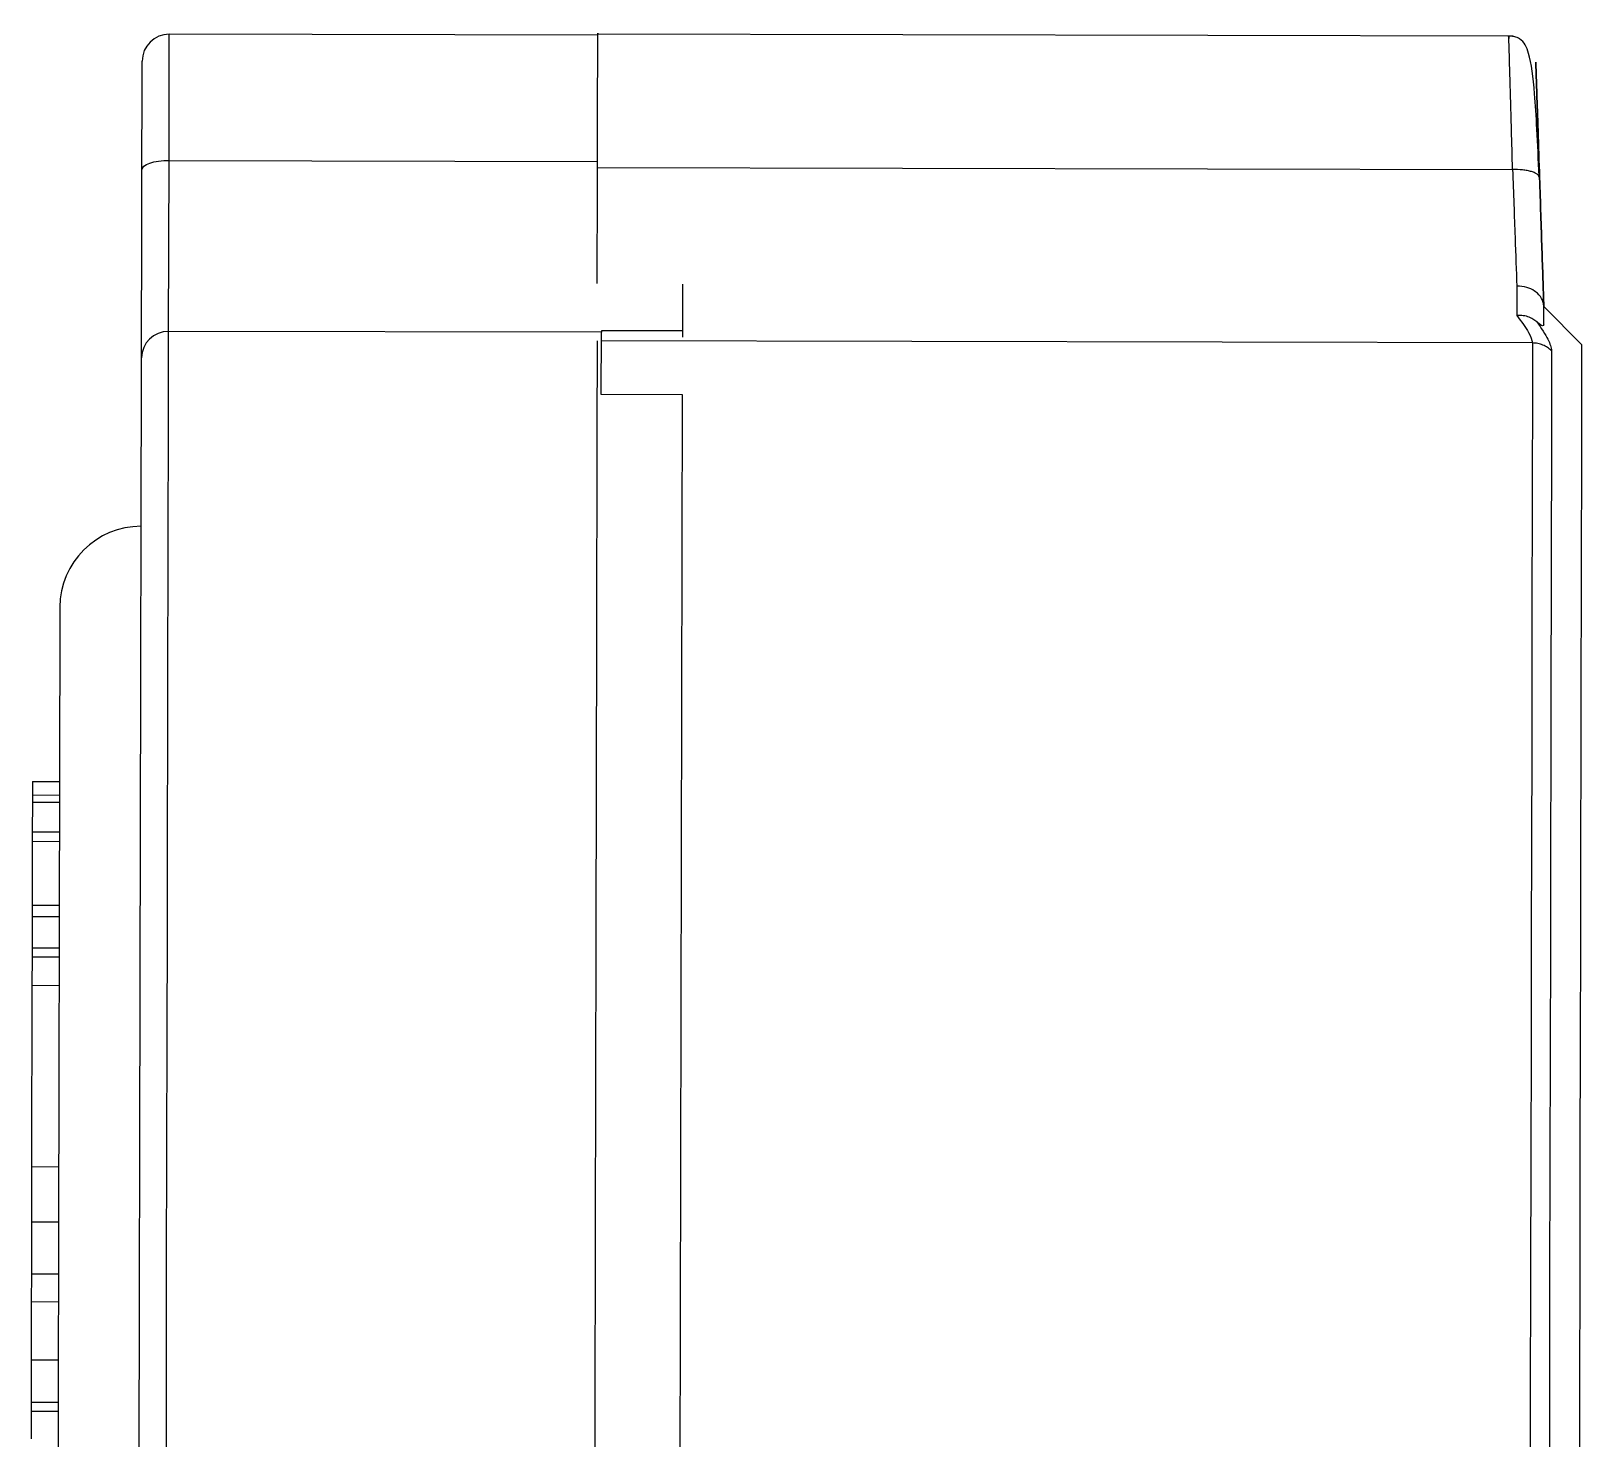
# Model space of a CAD drawing. Header units: millimetres. Extents: x 2063 to 4500, y 825 to 2548.
# Drawn here: x 2613.7 to 2671, y 2280.8 to 2332.8 of the extents above; entities that cross this region are included whole.
import ezdxf

# ---------------------------------------------------------------- set-up
doc = ezdxf.new("R2010")
doc.units = ezdxf.units.MM

msp = doc.modelspace()

# ---------------------------------------------------------------- linework, layer by layer
at = {"color": 7, "linetype": 'Continuous', "lineweight": 25}
for p, q in [((2618.805, 2328.063), (2618.815, 2332.731)), ((2634.657, 2332.697), (2618.815, 2332.731)), ((2668.495, 2332.661), (2634.657, 2332.733)), ((2618.791, 2321.741), (2618.805, 2328.063)), ((2618.805, 2328.063), (2634.647, 2328.029)), ((2634.647, 2327.798), (2668.481, 2327.725)), ((2637.795, 2323.487), (2637.791, 2321.757)), ((2668.637, 2323.416), (2668.635, 2322.328)), ((2671.047, 2321.241), (2669.636, 2322.658)), ((2669.636, 2322.651), (2669.636, 2322.658)), ((2634.791, 2321.706), (2618.791, 2321.741)), ((2634.786, 2319.406), (2634.791, 2321.706)), ((2669.219, 2321.312), (2634.79, 2321.386)), ((2637.791, 2321.757), (2634.791, 2321.763)), ((2634.791, 2321.763), (2634.791, 2321.706)), ((2637.791, 2321.757), (2637.791, 2321.528)), ((2637.786, 2319.4), (2634.786, 2319.406)), ((2637.67, 2265.298), (2637.786, 2319.4)), ((2613.755, 2305.098), (2613.754, 2304.597)), ((2613.755, 2305.098), (2614.755, 2305.096)), ((2613.754, 2304.327), (2613.751, 2303.233)), ((2613.754, 2304.597), (2614.754, 2304.595)), ((2613.754, 2304.597), (2613.754, 2304.327)), ((2613.754, 2304.327), (2614.754, 2304.325)), ((2613.751, 2303.233), (2614.751, 2303.231)), ((2613.751, 2303.233), (2613.751, 2302.884)), ((2613.751, 2302.884), (2613.746, 2300.523)), ((2613.751, 2302.884), (2614.751, 2302.882)), ((2613.745, 2300.102), (2613.742, 2298.941)), ((2613.746, 2300.523), (2613.745, 2300.102)), ((2613.745, 2300.102), (2614.745, 2300.1)), ((2613.746, 2300.523), (2614.746, 2300.521)), ((2613.742, 2298.941), (2614.742, 2298.939)), ((2613.742, 2298.941), (2613.742, 2298.607)), ((2613.742, 2298.607), (2613.739, 2297.559)), ((2613.742, 2298.607), (2614.742, 2298.605)), ((2613.739, 2297.559), (2613.725, 2290.853)), ((2613.739, 2297.559), (2614.739, 2297.557)), ((2613.725, 2290.853), (2613.721, 2288.813)), ((2613.725, 2290.853), (2614.725, 2290.851)), ((2613.721, 2288.813), (2613.716, 2286.892)), ((2613.721, 2288.813), (2614.721, 2288.811)), ((2613.716, 2286.892), (2613.714, 2285.847)), ((2613.716, 2286.892), (2614.716, 2286.89)), ((2613.714, 2285.847), (2613.71, 2283.71)), ((2614.714, 2285.845), (2613.714, 2285.847)), ((2613.71, 2283.71), (2613.706, 2282.146)), ((2613.71, 2283.71), (2614.71, 2283.708)), ((2613.706, 2281.808), (2613.703, 2280.781)), ((2613.707, 2282.247), (2613.705, 2281.737)), ((2613.706, 2282.146), (2614.706, 2282.143)), ((2613.706, 2282.146), (2613.706, 2281.808)), ((2613.706, 2282.146), (2613.706, 2281.808)), ((2613.706, 2281.808), (2614.706, 2281.806))]:
    msp.add_line(p, q, dxfattribs=at)
at = {"color": 7, "linetype": 'Continuous', "lineweight": 25, "flags": 128}
for points in [[(2617.804, 2327.714), (2617.823, 2327.782), (2617.88, 2327.848), (2617.973, 2327.909), (2618.097, 2327.962), (2618.249, 2328.005), (2618.422, 2328.037), (2618.609, 2328.057), (2618.805, 2328.063)], [(2618.653, 2257.344), (2618.665, 2262.603), (2618.676, 2267.774), (2618.686, 2272.833), (2618.697, 2277.756), (2618.707, 2282.523), (2618.717, 2287.111), (2618.726, 2291.5), (2618.735, 2295.669), (2618.744, 2299.6), (2618.752, 2303.275), (2618.759, 2306.677), (2618.765, 2309.792), (2618.771, 2312.604), (2618.777, 2315.102), (2618.781, 2317.273), (2618.785, 2319.109), (2618.789, 2320.6), (2618.791, 2321.741)], [(2669.219, 2321.312), (2669.216, 2320.16), (2669.213, 2318.662), (2669.209, 2316.824), (2669.205, 2314.654), (2669.199, 2312.164), (2669.193, 2309.362), (2669.187, 2306.263), (2669.179, 2302.88), (2669.172, 2299.227), (2669.163, 2295.322), (2669.154, 2291.182), (2669.145, 2286.825), (2669.135, 2282.27), (2669.125, 2277.539), (2669.115, 2272.652), (2669.104, 2267.63), (2669.093, 2262.498), (2669.082, 2257.276)], [(2669.925, 2321.023), (2669.923, 2319.875), (2669.92, 2318.382), (2669.916, 2316.551), (2669.911, 2314.389), (2669.906, 2311.908), (2669.9, 2309.117), (2669.893, 2306.029), (2669.886, 2302.658), (2669.878, 2299.019), (2669.87, 2295.128), (2669.861, 2291.003), (2669.852, 2286.661), (2669.842, 2282.124), (2669.832, 2277.41), (2669.822, 2272.54), (2669.811, 2267.537), (2669.8, 2262.423), (2669.789, 2257.221)], [(2670.954, 2277.925), (2670.964, 2282.591), (2670.974, 2287.074), (2670.983, 2291.354), (2670.992, 2295.412), (2671, 2299.228), (2671.008, 2302.785), (2671.015, 2306.068), (2671.021, 2309.06), (2671.027, 2311.749), (2671.032, 2314.121), (2671.036, 2316.167), (2671.04, 2317.877), (2671.043, 2319.242), (2671.045, 2320.257), (2671.046, 2320.918), (2671.047, 2321.22), (2671.047, 2321.241)]]:
    msp.add_lwpolyline(points, dxfattribs=at)
at = {"color": 7, "linetype": 'Continuous', "lineweight": 25}
for centre, radius, start, end in [((2618.812, 2331.731), 1, 89.87751, 179.87751), ((2618.781, 2320.749), 0.992, 89.41535, 179.40777), ((2617.769, 2311.533), 3, 89.87751, 179.87751)]:
    msp.add_arc(centre, radius, start, end, dxfattribs=at)
for points, knots in [([(2634.647, 2327.798), (2634.648, 2328.491), (2634.651, 2329.877), (2634.655, 2331.484), (2634.657, 2332.445), (2634.658, 2332.849), (2634.657, 2332.733), (2634.657, 2332.733)], [0, 0, 0, 0, 0.2499989, 0.4999978, 0.7499967, 0.9999956, 1, 1, 1, 1]), ([(2669.461, 2327.478), (2669.435, 2328.076), (2669.386, 2329.202), (2669.282, 2330.825), (2669.136, 2331.976), (2668.899, 2332.485), (2668.609, 2332.63), (2668.45, 2332.656), (2668.369, 2332.661), (2668.33, 2332.661), (2668.311, 2332.66)], [0, 0, 0, 0, 0.219365, 0.412937, 0.719402, 0.914593, 0.969102, 0.986635, 0.993634, 1, 1, 1, 1]), ([(2668.481, 2327.725), (2668.467, 2328.223), (2668.44, 2329.185), (2668.397, 2330.728), (2668.36, 2332.033), (2668.341, 2332.723), (2668.344, 2332.6), (2668.345, 2332.574)], [0, 0, 0, 0, 0.177765, 0.34408, 0.641108, 0.925204, 1, 1, 1, 1]), ([(2617.804, 2327.714), (2617.805, 2328.268), (2617.807, 2329.402), (2617.81, 2330.703), (2617.812, 2331.573), (2617.812, 2331.681), (2617.812, 2331.733)], [0, 0, 0, 0, 0.244178, 0.5, 0.755822, 1, 1, 1, 1]), ([(2669.48, 2327.416), (2669.46, 2328.019), (2669.421, 2329.223), (2669.375, 2330.601), (2669.346, 2331.492), (2669.336, 2331.795), (2669.346, 2331.489), (2669.376, 2330.596), (2669.421, 2329.219), (2669.46, 2328.017), (2669.48, 2327.416)], [0, 0, 0, 0, 0.125138, 0.250256, 0.375373, 0.50043, 0.625397, 0.750284, 0.875124, 1, 1, 1, 1]), ([(2617.789, 2320.759), (2617.789, 2320.992), (2617.79, 2321.467), (2617.794, 2323.052), (2617.798, 2325.144), (2617.802, 2326.867), (2617.804, 2327.714)], [0, 0, 0, 0, 0.245796, 0.5, 0.754204, 1, 1, 1, 1]), ([(2634.638, 2323.508), (2634.638, 2323.534), (2634.639, 2324.024), (2634.642, 2325.461), (2634.645, 2327.019), (2634.647, 2327.798)], [0, 0, 0, 0, 0.027312, 0.513656, 1, 1, 1, 1]), ([(2669.48, 2327.416), (2669.465, 2327.458), (2669.443, 2327.523), (2669.318, 2327.599), (2669.189, 2327.649), (2669.029, 2327.688), (2668.798, 2327.723), (2668.606, 2327.725), (2668.481, 2327.726)], [0, 0, 0, 0, 0.239618, 0.368465, 0.500002, 0.631538, 0.760384, 1, 1, 1, 1]), ([(2668.481, 2327.725), (2668.513, 2326.854), (2668.572, 2325.214), (2668.617, 2323.989), (2668.637, 2323.416)], [0, 0, 0, 0, 0.531637, 1, 1, 1, 1]), ([(2669.636, 2322.651), (2669.614, 2323.329), (2669.569, 2324.695), (2669.51, 2326.505), (2669.48, 2327.416)], [0, 0, 0, 0, 0.496466, 1, 1, 1, 1]), ([(2669.48, 2327.416), (2669.51, 2326.507), (2669.569, 2324.697), (2669.614, 2323.331), (2669.636, 2322.651)], [0, 0, 0, 0, 0.502375, 1, 1, 1, 1]), ([(2669.636, 2322.651), (2669.631, 2322.705), (2669.621, 2322.81), (2669.537, 2323.011), (2669.424, 2323.135), (2669.331, 2323.206), (2669.33, 2323.206), (2669.327, 2323.209), (2669.315, 2323.217), (2669.222, 2323.285), (2669.004, 2323.397), (2668.765, 2323.409), (2668.637, 2323.416)], [0, 0, 0, 0, 0.13275, 0.258828, 0.507271, 0.507353, 0.507953, 0.509582, 0.515681, 0.539247, 0.754927, 1, 1, 1, 1]), ([(2669.634, 2321.986), (2669.634, 2321.987), (2669.634, 2322.004), (2669.635, 2322.109), (2669.635, 2322.317), (2669.636, 2322.535), (2669.636, 2322.651)], [0, 0, 0, 0, 0.008069, 0.080583, 0.514577, 1, 1, 1, 1]), ([(2669.382, 2322.089), (2669.334, 2322.127), (2669.235, 2322.207), (2669.043, 2322.29), (2668.838, 2322.333), (2668.697, 2322.329), (2668.635, 2322.328)], [0, 0, 0, 0, 0.239149, 0.497163, 0.778524, 1, 1, 1, 1]), ([(2668.635, 2322.328), (2668.805, 2322.102), (2669.139, 2321.662), (2669.192, 2321.427), (2669.219, 2321.312)], [0, 0, 0, 0, 0.51151, 1, 1, 1, 1]), ([(2669.382, 2322.089), (2669.538, 2321.857), (2669.851, 2321.394), (2669.9, 2321.146), (2669.925, 2321.023)], [0, 0, 0, 0, 0.5006525, 1, 1, 1, 1]), ([(2669.634, 2321.986), (2669.628, 2321.963), (2669.619, 2321.93), (2669.533, 2321.969), (2669.459, 2322.02), (2669.406, 2322.067), (2669.382, 2322.089)], [0, 0, 0, 0, 0.546902, 0.785535, 0.902249, 1, 1, 1, 1]), ([(2617.653, 2257.167), (2617.658, 2259.663), (2617.669, 2264.7), (2617.685, 2272.078), (2617.7, 2279.32), (2617.715, 2286.299), (2617.729, 2292.902), (2617.742, 2298.995), (2617.754, 2304.488), (2617.764, 2309.299), (2617.773, 2313.362), (2617.78, 2316.631), (2617.786, 2319.17), (2617.788, 2320.232), (2617.789, 2320.759)], [0, 0, 0, 0, 0.0799588, 0.1613715, 0.2441424, 0.3288926, 0.4142166, 0.5, 0.5857784, 0.6711024, 0.7558576, 0.8386237, 0.9200388, 1, 1, 1, 1]), ([(2614.769, 2311.54), (2614.769, 2311.485), (2614.769, 2311.375), (2614.767, 2310.465), (2614.764, 2308.979), (2614.759, 2306.805), (2614.753, 2303.975), (2614.746, 2300.461), (2614.737, 2296.307), (2614.726, 2291.563), (2614.715, 2286.302), (2614.703, 2280.61), (2614.69, 2274.587), (2614.677, 2268.364), (2614.663, 2261.999), (2614.65, 2255.646), (2614.636, 2249.307), (2614.627, 2245.129), (2614.623, 2243.04)], [0, 0, 0, 0, 0.058246, 0.116497, 0.17824, 0.239988, 0.303803, 0.368626, 0.434138, 0.5, 0.565862, 0.631374, 0.696197, 0.760012, 0.821755, 0.883503, 0.94175, 1, 1, 1, 1])]:
    msp.add_open_spline(points, degree=3, knots=knots, dxfattribs=at)
for points in [[(2634.633, 2321.386), (2634.632, 2320.821), (2634.629, 2319.692), (2634.624, 2317.013), (2634.616, 2313.644), (2634.608, 2309.547), (2634.598, 2304.784), (2634.586, 2299.396), (2634.573, 2293.439), (2634.559, 2286.972), (2634.545, 2280.062), (2634.529, 2272.774), (2634.513, 2265.195), (2634.502, 2259.965), (2634.496, 2257.35)], [(2669.925, 2321.023), (2669.876, 2321.066), (2669.779, 2321.152), (2669.603, 2321.241), (2669.415, 2321.301), (2669.284, 2321.308), (2669.219, 2321.312)]]:
    msp.add_open_spline(points, degree=3, dxfattribs=at)

doc.saveas('drawing.dxf')
